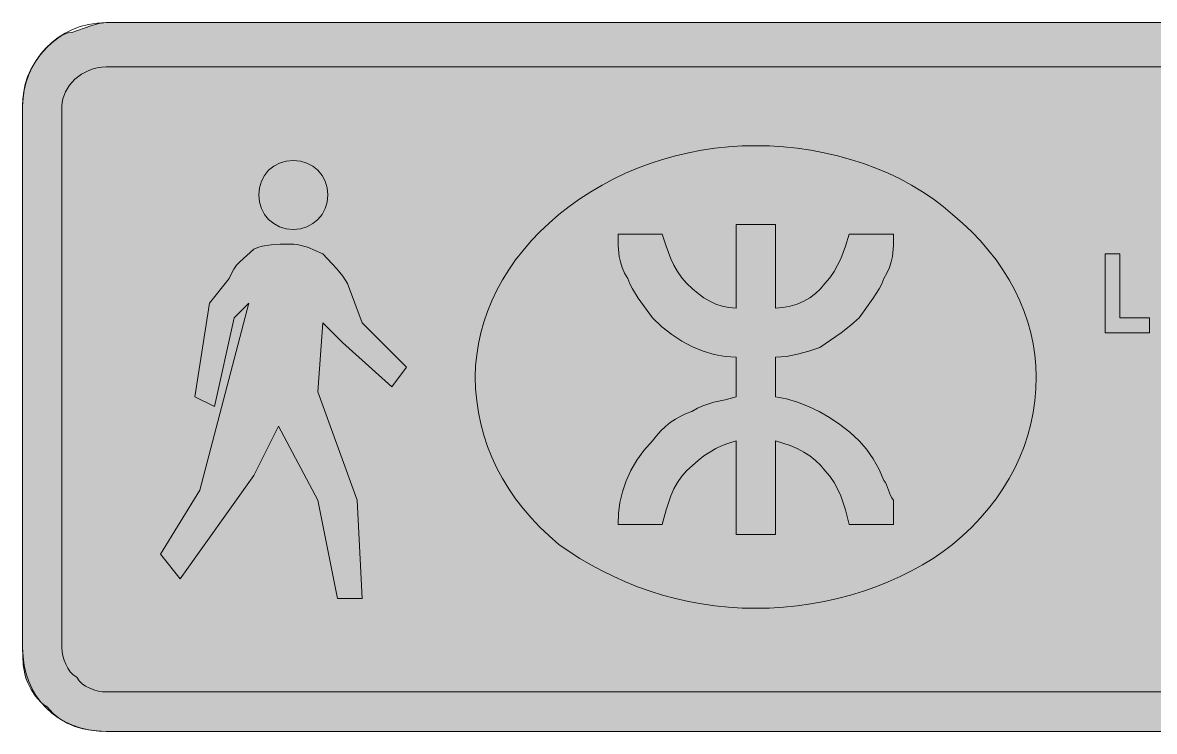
# Model space of a CAD drawing. Header units: metres. Extents: x 11 to 555, y 49 to 222.
# Drawn here: x 10.6 to 286.6, y 49.2 to 222 of the extents above; entities that cross this region are included whole.
import ezdxf

# ---------------------------------------------------------------- set-up
doc = ezdxf.new("R2010")
doc.units = ezdxf.units.M
for name, color, linetype, true_color in [('FILL_BLUE_0000FF', 7, 'Continuous', 0x0000ff), ('FILL_RED_FF0000', 7, 'Continuous', 0xff0000), ('FILL_WHITE_FFFFFF', 7, 'Continuous', 0xffffff), ('STROKE_BLUE_0000FF', 7, 'Continuous', 0x0000ff)]:
    doc.layers.add(name, color=color, linetype=linetype, true_color=true_color)

msp = doc.modelspace()

# ---------------------------------------------------------------- hatches: boundary and pattern name
at = {"layer": 'FILL_BLUE_0000FF', "true_color": 0x0000ff}
h = msp.add_hatch(color=7, dxfattribs=at)
h.dxf.hatch_style = 1
h.paths.add_polyline_path([(535.05, 211.2), (536.85, 210.99), (538.65, 210.45), (540.45, 209.68), (542.25, 208.8), (543.13, 207), (543.9, 205.2), (544.44, 203.4), (544.65, 201.6), (544.65, 69.6), (544.65, 64.8), (543.94, 63.92), (543.45, 63.15), (542.96, 62.61), (542.65, 62.45), (542.25, 62.4), (540.45, 60.75), (539.55, 60.21), (538.65, 60), (537.75, 59.31), (536.85, 58.95), (535.95, 58.82), (535.05, 58.8), (31.05, 58.8), (30.1, 58.86), (29.08, 59.02), (28.03, 59.31), (27, 59.7), (26.02, 60.21), (25.14, 60.82), (24.41, 61.56), (23.85, 62.4), (23.01, 62.96), (22.27, 63.69), (21.66, 64.57), (21.15, 65.55), (20.76, 66.58), (20.47, 67.63), (20.31, 68.65), (20.25, 69.6), (20.25, 201.6), (20.31, 202.5), (20.47, 203.39), (21.09, 205.12), (22.09, 206.75), (23.4, 208.2), (25, 209.43), (26.83, 210.37), (27.83, 210.73), (28.86, 210.98), (29.94, 211.14), (31.05, 211.2), (535.05, 211.2)])
at = {"layer": 'FILL_RED_FF0000', "true_color": 0xff0000}
h = msp.add_hatch(color=7, dxfattribs=at)
h.dxf.hatch_style = 1
h.paths.add_polyline_path([(186.09, 79.27), (182.76, 79.48), (179.47, 79.82), (176.21, 80.29), (173, 80.88), (169.83, 81.6), (166.72, 82.44), (163.65, 83.4), (160.64, 84.47), (157.69, 85.65), (154.81, 86.93), (151.99, 88.31), (149.24, 89.8), (146.56, 91.37), (143.97, 93.04), (141.45, 94.8), (139.05, 96.87), (136.78, 99.01), (134.67, 101.24), (132.69, 103.54), (130.87, 105.91), (129.19, 108.34), (127.67, 110.84), (126.3, 113.4), (125.08, 116.02), (124.02, 118.68), (123.12, 121.4), (122.38, 124.16), (121.8, 126.97), (121.39, 129.81), (121.13, 132.69), (121.05, 135.6), (121.13, 138.3), (121.39, 140.99), (121.8, 143.68), (122.38, 146.34), (123.12, 148.99), (124.02, 151.61), (125.08, 154.2), (126.3, 156.75), (127.67, 159.26), (129.19, 161.72), (130.87, 164.13), (132.69, 166.48), (134.67, 168.77), (136.78, 170.99), (139.05, 173.13), (141.45, 175.2), (143.97, 177.17), (146.56, 179.02), (149.24, 180.76), (151.99, 182.38), (154.81, 183.88), (157.69, 185.26), (160.64, 186.52), (163.65, 187.65), (166.72, 188.66), (169.83, 189.53), (173, 190.28), (176.21, 190.89), (179.47, 191.38), (182.76, 191.72), (186.09, 191.93), (189.45, 192), (192.82, 191.93), (196.19, 191.72), (199.54, 191.38), (202.86, 190.89), (206.14, 190.28), (209.38, 189.53), (212.57, 188.66), (215.7, 187.65), (218.76, 186.52), (221.74, 185.26), (224.63, 183.88), (227.42, 182.38), (230.11, 180.76), (232.68, 179.02), (235.13, 177.17), (237.45, 175.2), (239.85, 173.13), (242.12, 170.99), (244.23, 168.77), (246.21, 166.48), (248.03, 164.13), (249.71, 161.72), (251.23, 159.26), (252.6, 156.75), (253.82, 154.2), (254.88, 151.61), (255.78, 148.99), (256.52, 146.34), (257.1, 143.68), (257.51, 140.99), (257.77, 138.3), (257.85, 135.6), (257.77, 132.69), (257.51, 129.81), (257.1, 126.97), (256.52, 124.16), (255.78, 121.4), (254.88, 118.68), (253.82, 116.02), (252.6, 113.4), (251.23, 110.84), (249.71, 108.34), (248.03, 105.91), (246.21, 103.54), (244.23, 101.24), (242.12, 99.01), (239.85, 96.87), (237.45, 94.8), (235.13, 93.04), (232.68, 91.37), (230.11, 89.8), (227.42, 88.31), (224.63, 86.93), (221.74, 85.65), (218.76, 84.47), (215.7, 83.4), (212.57, 82.44), (209.38, 81.6), (206.14, 80.88), (202.86, 80.29), (199.54, 79.82), (196.19, 79.48), (192.82, 79.27), (189.45, 79.2), (186.09, 79.27)])
at = {"layer": 'FILL_WHITE_FFFFFF', "true_color": 0xffffff}
h = msp.add_hatch(color=7, dxfattribs=at)
h.dxf.hatch_style = 1
h.paths.add_polyline_path([(536.85, 221.89), (538.65, 221.57), (540.45, 221.05), (542.25, 220.35), (544.05, 219.48), (545.85, 218.46), (547.65, 217.29), (549.45, 216), (550.74, 214.2), (551.91, 212.4), (552.93, 210.6), (553.8, 208.8), (554.5, 207), (555.02, 205.2), (555.34, 203.4), (555.45, 201.6), (555.45, 69.6), (555.34, 67.75), (555.02, 65.83), (554.5, 63.88), (553.8, 61.95), (552.93, 60.07), (551.91, 58.29), (550.74, 56.66), (549.45, 55.2), (547.65, 53.56), (545.85, 52.24), (544.05, 51.19), (542.25, 50.4), (540.45, 49.83), (538.65, 49.46), (536.85, 49.26), (535.05, 49.2), (31.05, 49.2), (29.2, 49.26), (27.28, 49.46), (25.33, 49.83), (23.4, 50.4), (21.52, 51.19), (19.74, 52.24), (18.11, 53.56), (16.65, 55.2), (15.8, 55.7), (15.06, 56.31), (13.8, 57.75), (12.77, 59.42), (11.85, 61.2), (11.45, 62.15), (11.16, 63.19), (10.8, 65.4), (10.67, 67.61), (10.65, 69.6), (10.65, 201.6), (10.71, 203.4), (10.91, 205.2), (11.28, 207), (11.85, 208.8), (12.64, 210.6), (13.69, 212.4), (15.01, 214.2), (16.65, 216), (17.76, 217.07), (19.2, 218.25), (20.01, 218.78), (20.87, 219.21), (21.75, 219.49), (22.65, 219.6), (27.3, 221.25), (29.23, 221.79), (31.05, 222), (535.05, 222), (536.85, 221.89)])
h = msp.add_hatch(color=7, dxfattribs=at)
h.dxf.hatch_style = 1
h.paths.add_polyline_path([(84.89, 178.26), (84.41, 176.66), (83.66, 175.23), (82.65, 174), (81.42, 172.99), (79.99, 172.24), (78.39, 171.76), (76.65, 171.6), (74.91, 171.76), (73.31, 172.24), (71.88, 172.99), (70.65, 174), (69.64, 175.23), (68.89, 176.66), (68.41, 178.26), (68.25, 180), (68.41, 181.74), (68.89, 183.34), (69.64, 184.77), (70.65, 186), (71.88, 187.01), (73.31, 187.76), (74.91, 188.24), (76.65, 188.4), (78.39, 188.24), (79.99, 187.76), (81.42, 187.01), (82.65, 186), (83.66, 184.77), (84.41, 183.34), (84.89, 181.74), (85.05, 180), (84.89, 178.26)])
h = msp.add_hatch(color=7, dxfattribs=at)
h.dxf.hatch_style = 1
h.paths.add_polyline_path([(155.96, 102.3), (156.32, 104.98), (156.93, 107.64), (157.8, 110.25), (158.96, 112.81), (160.41, 115.29), (162.17, 117.7), (164.25, 120), (165.2, 121.29), (166.26, 122.47), (167.39, 123.54), (168.6, 124.5), (169.86, 125.34), (171.17, 126.07), (172.5, 126.69), (173.85, 127.2), (175.2, 127.99), (176.55, 128.61), (179.25, 129.45), (181.95, 130.07), (184.65, 130.8), (184.65, 140.4), (181.95, 140.57), (179.27, 141.06), (176.61, 141.86), (174, 142.95), (171.44, 144.33), (168.96, 145.97), (166.55, 147.86), (164.25, 150), (160.8, 154.8), (159.36, 157.09), (158.75, 158.3), (158.25, 159.6), (157.46, 160.95), (156.86, 162.3), (156.44, 163.65), (156.15, 165), (155.89, 167.7), (155.85, 170.4), (166.65, 170.4), (167.59, 167.51), (168.75, 164.4), (169.49, 162.83), (170.36, 161.29), (171.41, 159.8), (172.65, 158.4), (174, 157.11), (175.37, 155.94), (176.76, 154.92), (178.2, 154.05), (179.69, 153.35), (181.26, 152.83), (182.9, 152.51), (184.65, 152.4), (184.65, 172.8), (194.25, 172.8), (194.25, 152.4), (196.05, 152.51), (197.81, 152.83), (199.52, 153.35), (201.15, 154.05), (202.66, 154.92), (204.04, 155.94), (205.24, 157.11), (206.25, 158.4), (207.49, 159.8), (208.54, 161.29), (209.41, 162.83), (210.15, 164.4), (211.31, 167.51), (212.25, 170.4), (223.05, 170.4), (223.01, 167.7), (222.75, 165), (222.46, 163.65), (222.04, 162.3), (221.44, 160.95), (220.65, 159.6), (220.15, 158.3), (219.54, 157.09), (218.1, 154.8), (214.65, 150), (212.64, 148.2), (210.3, 146.4), (205.05, 142.8), (202.35, 141.92), (199.65, 141.15), (196.95, 140.61), (194.25, 140.4), (194.25, 130.8), (196.95, 130.24), (199.63, 129.45), (202.29, 128.44), (204.9, 127.2), (207.46, 125.74), (209.94, 124.05), (212.35, 122.14), (214.65, 120), (216.43, 117.99), (218.1, 115.65), (219.54, 113.08), (220.65, 110.4), (221.05, 109.9), (221.36, 109.31), (221.85, 108), (222.34, 106.69), (222.65, 106.1), (223.05, 105.6), (223.05, 99.6), (212.25, 99.6), (211.31, 103.18), (210.15, 106.65), (209.41, 108.31), (208.54, 109.89), (207.49, 111.4), (206.25, 112.8), (205.24, 114.09), (204.04, 115.27), (202.66, 116.34), (201.15, 117.3), (199.52, 118.14), (197.81, 118.87), (196.05, 119.49), (194.25, 120), (194.25, 97.2), (184.65, 97.2), (184.65, 120), (182.9, 119.49), (181.26, 118.87), (179.69, 118.14), (178.2, 117.3), (176.76, 116.34), (175.37, 115.27), (172.65, 112.8), (171.41, 111.4), (170.36, 109.89), (169.49, 108.31), (168.75, 106.65), (167.59, 103.18), (166.65, 99.6), (155.85, 99.6), (155.96, 102.3)])
h = msp.add_hatch(color=7, dxfattribs=at)
h.dxf.hatch_style = 1
h.paths.add_polyline_path([(82.65, 105.6), (73.05, 123.6), (67.05, 111.6), (49.05, 86.4), (44.25, 92.4), (53.85, 108), (65.85, 153.6), (62.25, 150), (57.45, 128.4), (52.65, 130.8), (56.25, 153.6), (61.05, 159.6), (61.55, 160.84), (62.16, 161.91), (62.84, 162.83), (63.6, 163.65), (67.05, 166.8), (68, 167.2), (69.04, 167.49), (71.25, 167.85), (73.46, 167.98), (75.45, 168), (76.75, 167.95), (77.94, 167.79), (80.1, 167.25), (82.03, 166.48), (83.85, 165.6), (87.3, 162), (88.74, 160.2), (89.85, 158.4), (93.45, 148.8), (104.25, 138), (100.65, 133.2), (88.65, 144), (83.85, 148.8), (82.65, 132), (92.25, 105.6), (93.45, 81.6), (87.45, 81.6), (82.65, 105.6)])
h = msp.add_hatch(color=7, dxfattribs=at)
h.dxf.hatch_style = 1
h.paths.add_polyline_path([(274.65, 165.6), (278.25, 165.6), (278.25, 150), (285.45, 150), (285.45, 146.4), (274.65, 146.4), (274.65, 165.6)])

# ---------------------------------------------------------------- linework, layer by layer
at = {"layer": 'FILL_BLUE_0000FF', "lineweight": 0, "true_color": 0x0000ff}
msp.add_lwpolyline([(535.05, 58.8), (31.05, 58.8), (30.1, 58.86), (29.08, 59.02), (28.03, 59.31), (27, 59.7), (26.02, 60.21), (25.14, 60.82), (24.41, 61.56), (23.85, 62.4), (23.01, 62.96), (22.27, 63.69), (21.66, 64.57), (21.15, 65.55), (20.76, 66.58), (20.47, 67.63), (20.31, 68.65), (20.25, 69.6), (20.25, 201.6), (20.31, 202.5), (20.47, 203.39), (21.09, 205.12), (22.09, 206.75), (23.4, 208.2), (25, 209.43), (26.83, 210.37), (27.83, 210.73), (28.86, 210.98), (29.94, 211.14), (31.05, 211.2), (535.05, 211.2)], dxfattribs=at)
at = {"layer": 'FILL_RED_FF0000', "lineweight": 0, "true_color": 0xff0000}
msp.add_lwpolyline([(186.09, 79.27), (182.76, 79.48), (179.47, 79.82), (176.21, 80.29), (173, 80.88), (169.83, 81.6), (166.72, 82.44), (163.65, 83.4), (160.64, 84.47), (157.69, 85.65), (154.81, 86.93), (151.99, 88.31), (149.24, 89.8), (146.56, 91.37), (143.97, 93.04), (141.45, 94.8), (139.05, 96.87), (136.78, 99.01), (134.67, 101.24), (132.69, 103.54), (130.87, 105.91), (129.19, 108.34), (127.67, 110.84), (126.3, 113.4), (125.08, 116.02), (124.02, 118.68), (123.12, 121.4), (122.38, 124.16), (121.8, 126.97), (121.39, 129.81), (121.13, 132.69), (121.05, 135.6), (121.13, 138.3), (121.39, 140.99), (121.8, 143.68), (122.38, 146.34), (123.12, 148.99), (124.02, 151.61), (125.08, 154.2), (126.3, 156.75), (127.67, 159.26), (129.19, 161.72), (130.87, 164.13), (132.69, 166.48), (134.67, 168.77), (136.78, 170.99), (139.05, 173.13), (141.45, 175.2), (143.97, 177.17), (146.56, 179.02), (149.24, 180.76), (151.99, 182.38), (154.81, 183.88), (157.69, 185.26), (160.64, 186.52), (163.65, 187.65), (166.72, 188.66), (169.83, 189.53), (173, 190.28), (176.21, 190.89), (179.47, 191.38), (182.76, 191.72), (186.09, 191.93), (189.45, 192), (192.82, 191.93), (196.19, 191.72), (199.54, 191.38), (202.86, 190.89), (206.14, 190.28), (209.38, 189.53), (212.57, 188.66), (215.7, 187.65), (218.76, 186.52), (221.74, 185.26), (224.63, 183.88), (227.42, 182.38), (230.11, 180.76), (232.68, 179.02), (235.13, 177.17), (237.45, 175.2), (239.85, 173.13), (242.12, 170.99), (244.23, 168.77), (246.21, 166.48), (248.03, 164.13), (249.71, 161.72), (251.23, 159.26), (252.6, 156.75), (253.82, 154.2), (254.88, 151.61), (255.78, 148.99), (256.52, 146.34), (257.1, 143.68), (257.51, 140.99), (257.77, 138.3), (257.85, 135.6), (257.77, 132.69), (257.51, 129.81), (257.1, 126.97), (256.52, 124.16), (255.78, 121.4), (254.88, 118.68), (253.82, 116.02), (252.6, 113.4), (251.23, 110.84), (249.71, 108.34), (248.03, 105.91), (246.21, 103.54), (244.23, 101.24), (242.12, 99.01), (239.85, 96.87), (237.45, 94.8), (235.13, 93.04), (232.68, 91.37), (230.11, 89.8), (227.42, 88.31), (224.63, 86.93), (221.74, 85.65), (218.76, 84.47), (215.7, 83.4), (212.57, 82.44), (209.38, 81.6), (206.14, 80.88), (202.86, 80.29), (199.54, 79.82), (196.19, 79.48), (192.82, 79.27), (189.45, 79.2)], close=True, dxfattribs=at)
at = {"layer": 'FILL_WHITE_FFFFFF', "lineweight": 0, "true_color": 0xffffff}
msp.add_lwpolyline([(535.05, 49.2), (31.05, 49.2), (29.2, 49.26), (27.28, 49.46), (25.33, 49.83), (23.4, 50.4), (21.52, 51.19), (19.74, 52.24), (18.11, 53.56), (16.65, 55.2), (15.8, 55.7), (15.06, 56.31), (13.8, 57.75), (12.77, 59.42), (11.85, 61.2), (11.45, 62.15), (11.16, 63.19), (10.8, 65.4), (10.67, 67.61), (10.65, 69.6), (10.65, 201.6), (10.71, 203.4), (10.91, 205.2), (11.28, 207), (11.85, 208.8), (12.64, 210.6), (13.69, 212.4), (15.01, 214.2), (16.65, 216), (17.76, 217.07), (19.2, 218.25), (20.01, 218.78), (20.87, 219.21), (21.75, 219.49), (22.65, 219.6), (27.3, 221.25), (29.23, 221.79), (31.05, 222), (535.05, 222)], dxfattribs=at)
for points in [[(84.89, 178.26), (84.41, 176.66), (83.66, 175.23), (82.65, 174), (81.42, 172.99), (79.99, 172.24), (78.39, 171.76), (76.65, 171.6), (74.91, 171.76), (73.31, 172.24), (71.88, 172.99), (70.65, 174), (69.64, 175.23), (68.89, 176.66), (68.41, 178.26), (68.25, 180), (68.41, 181.74), (68.89, 183.34), (69.64, 184.77), (70.65, 186), (71.88, 187.01), (73.31, 187.76), (74.91, 188.24), (76.65, 188.4), (78.39, 188.24), (79.99, 187.76), (81.42, 187.01), (82.65, 186), (83.66, 184.77), (84.41, 183.34), (84.89, 181.74), (85.05, 180)], [(155.96, 102.3), (156.32, 104.98), (156.93, 107.64), (157.8, 110.25), (158.96, 112.81), (160.41, 115.29), (162.17, 117.7), (164.25, 120), (165.2, 121.29), (166.26, 122.47), (167.39, 123.54), (168.6, 124.5), (169.86, 125.34), (171.17, 126.07), (172.5, 126.69), (173.85, 127.2), (175.2, 127.99), (176.55, 128.61), (179.25, 129.45), (181.95, 130.07), (184.65, 130.8), (184.65, 140.4), (181.95, 140.57), (179.27, 141.06), (176.61, 141.86), (174, 142.95), (171.44, 144.33), (168.96, 145.97), (166.55, 147.86), (164.25, 150), (160.8, 154.8), (159.36, 157.09), (158.75, 158.3), (158.25, 159.6), (157.46, 160.95), (156.86, 162.3), (156.44, 163.65), (156.15, 165), (155.89, 167.7), (155.85, 170.4), (166.65, 170.4), (167.59, 167.51), (168.75, 164.4), (169.49, 162.83), (170.36, 161.29), (171.41, 159.8), (172.65, 158.4), (174, 157.11), (175.37, 155.94), (176.76, 154.92), (178.2, 154.05), (179.69, 153.35), (181.26, 152.83), (182.9, 152.51), (184.65, 152.4), (184.65, 172.8), (194.25, 172.8), (194.25, 152.4), (196.05, 152.51), (197.81, 152.83), (199.52, 153.35), (201.15, 154.05), (202.66, 154.92), (204.04, 155.94), (205.24, 157.11), (206.25, 158.4), (207.49, 159.8), (208.54, 161.29), (209.41, 162.83), (210.15, 164.4), (211.31, 167.51), (212.25, 170.4), (223.05, 170.4), (223.01, 167.7), (222.75, 165), (222.46, 163.65), (222.04, 162.3), (221.44, 160.95), (220.65, 159.6), (220.15, 158.3), (219.54, 157.09), (218.1, 154.8), (214.65, 150), (212.64, 148.2), (210.3, 146.4), (205.05, 142.8), (202.35, 141.92), (199.65, 141.15), (196.95, 140.61), (194.25, 140.4), (194.25, 130.8), (196.95, 130.24), (199.63, 129.45), (202.29, 128.44), (204.9, 127.2), (207.46, 125.74), (209.94, 124.05), (212.35, 122.14), (214.65, 120), (216.43, 117.99), (218.1, 115.65), (219.54, 113.08), (220.65, 110.4), (221.05, 109.9), (221.36, 109.31), (221.85, 108), (222.34, 106.69), (222.65, 106.1), (223.05, 105.6), (223.05, 99.6), (212.25, 99.6), (211.31, 103.18), (210.15, 106.65), (209.41, 108.31), (208.54, 109.89), (207.49, 111.4), (206.25, 112.8), (205.24, 114.09), (204.04, 115.27), (202.66, 116.34), (201.15, 117.3), (199.52, 118.14), (197.81, 118.87), (196.05, 119.49), (194.25, 120), (194.25, 97.2), (184.65, 97.2), (184.65, 120), (182.9, 119.49), (181.26, 118.87), (179.69, 118.14), (178.2, 117.3), (176.76, 116.34), (175.37, 115.27), (172.65, 112.8), (171.41, 111.4), (170.36, 109.89), (169.49, 108.31), (168.75, 106.65), (167.59, 103.18), (166.65, 99.6), (155.85, 99.6)], [(82.65, 105.6), (73.05, 123.6), (67.05, 111.6), (49.05, 86.4), (44.25, 92.4), (53.85, 108), (65.85, 153.6), (62.25, 150), (57.45, 128.4), (52.65, 130.8), (56.25, 153.6), (61.05, 159.6), (61.55, 160.84), (62.16, 161.91), (62.84, 162.83), (63.6, 163.65), (67.05, 166.8), (68, 167.2), (69.04, 167.49), (71.25, 167.85), (73.46, 167.98), (75.45, 168), (76.75, 167.95), (77.94, 167.79), (80.1, 167.25), (82.03, 166.48), (83.85, 165.6), (87.3, 162), (88.74, 160.2), (89.85, 158.4), (93.45, 148.8), (104.25, 138), (100.65, 133.2), (88.65, 144), (83.85, 148.8), (82.65, 132), (92.25, 105.6), (93.45, 81.6), (87.45, 81.6)], [(274.65, 165.6), (278.25, 165.6), (278.25, 150), (285.45, 150), (285.45, 146.4), (274.65, 146.4)]]:
    msp.add_lwpolyline(points, close=True, dxfattribs=at)
at = {"layer": 'STROKE_BLUE_0000FF', "lineweight": 0, "true_color": 0x0000ff}
msp.add_lwpolyline([(535.05, 49.2), (31.05, 49.2), (28.84, 49.3), (26.73, 49.58), (24.71, 50.05), (22.8, 50.7), (21, 51.51), (19.32, 52.49), (17.77, 53.62), (16.35, 54.9), (15.07, 56.32), (13.94, 57.87), (12.96, 59.55), (12.15, 61.35), (11.5, 63.26), (11.03, 65.28), (10.75, 67.39), (10.65, 69.6), (10.65, 201.6), (10.75, 203.61), (11.03, 205.58), (11.5, 207.49), (12.15, 209.34), (12.96, 211.12), (13.94, 212.8), (15.07, 214.38), (16.35, 215.85), (17.77, 217.19), (19.32, 218.39), (21, 219.44), (22.8, 220.33), (24.71, 221.04), (26.73, 221.57), (28.84, 221.89), (31.05, 222), (535.05, 222)], dxfattribs=at)

doc.saveas('drawing.dxf')
